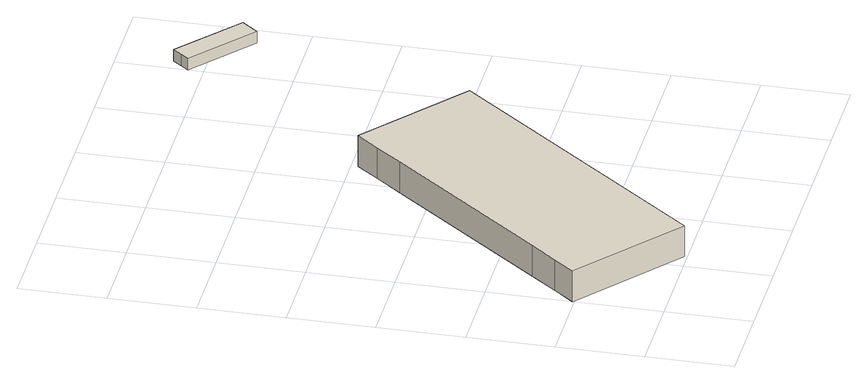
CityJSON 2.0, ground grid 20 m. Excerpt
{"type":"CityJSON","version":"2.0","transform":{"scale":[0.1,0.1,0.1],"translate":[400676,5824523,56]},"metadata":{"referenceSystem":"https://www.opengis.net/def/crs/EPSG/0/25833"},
"CityObjects":{
"building1":{"type":"Building","attributes":{"Gemeindeschluessel":"11000011","BezugspunktDach":"2200","function":"31001_2143","measuredHeight":7.73,"storeysAboveGround":1},"address":[{"country":"Germany","locality":"Berlin","thoroughfareNumber":"33","thoroughfareName":"Hohenschönhauser Straße"}],"geometry":[{"type":"Solid","lod":"1","boundaries":[[[[0,1,2,3,4,5,6,7]],[[8,9,10,11,12,13,14,15]],[[8,15,7,6]],[[9,8,6,5]],[[10,9,5,4]],[[11,10,4,3]],[[12,11,3,2]],[[13,12,2,1]],[[14,13,1,0]],[[15,14,0,7]]]]}]},
"building2":{"type":"Building","attributes":{"Gemeindeschluessel":"11000011","BezugspunktDach":"2200","function":"31001_2143","measuredHeight":2.88,"storeysAboveGround":1},"address":[{"country":"Germany","locality":"Berlin","thoroughfareNumber":"33 (2)","thoroughfareName":"Hohenschönhauser Straße"}],"geometry":[{"type":"Solid","lod":"1","boundaries":[[[[16,17,18,19,20]],[[21,22,23,24,25]],[[21,25,20,19]],[[22,21,19,18]],[[23,22,18,17]],[[24,23,17,16]],[[25,24,16,20]]]]}]}
},
"vertices":[
[243,8,80],[715,589,80],[474,786,80],[431,733,80],[381,672,80],[90,314,80],[40,253,80],[1,205,80],[40,253,2],[90,314,2],[381,672,2],[431,733,2],[474,786,2],[715,589,2],[243,8,2],[1,205,2],
[943,1112,34],[975,1151,34],[829,1274,34],[811,1252,34],[797,1235,34],[811,1252,5],[829,1274,5],[975,1151,5],[943,1112,5],[797,1235,5]
]}
